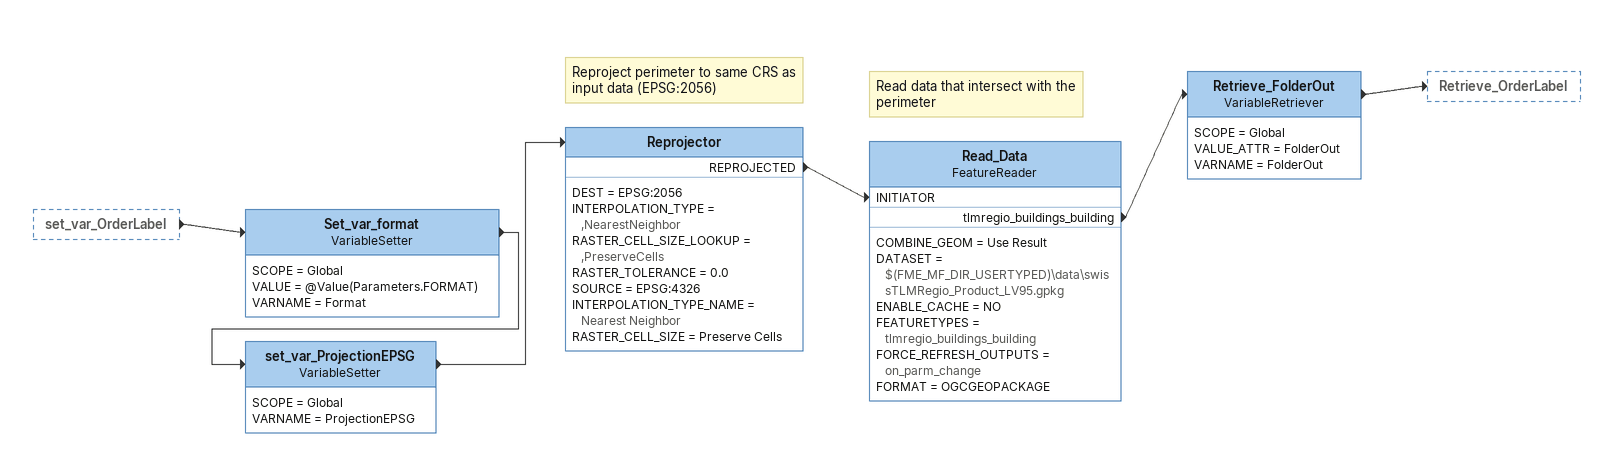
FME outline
set_var_OrderLabel [outside]
    -> Set_var_format
Set_var_format: VariableSetter
    SCOPE = Global
    VALUE = @Value(Parameters.FORMAT)
    VARNAME = Format
    -> set_var_ProjectionEPSG
set_var_ProjectionEPSG: VariableSetter
    SCOPE = Global
    VARNAME = ProjectionEPSG
    -> Reprojector
Note: Reproject perimeter to same CRS as input data (EPSG:2056)
Reprojector
    DEST = EPSG:2056
    INTERPOLATION_TYPE = ,NearestNeighbor
    RASTER_CELL_SIZE_LOOKUP = ,PreserveCells
    RASTER_TOLERANCE = 0.0
    SOURCE = EPSG:4326
    INTERPOLATION_TYPE_NAME = Nearest Neighbor
    RASTER_CELL_SIZE = Preserve Cells
    REPROJECTED -> Read_Data [INITIATOR]
Note: Read data that intersect with the perimeter
Read_Data: FeatureReader
    COMBINE_GEOM = Use Result
    DATASET = $(FME_MF_DIR_USERTYPED)\data\swissTLMRegio_Product_LV95.gpkg
    ENABLE_CACHE = NO
    FEATURETYPES = tlmregio_buildings_building
    FORCE_REFRESH_OUTPUTS = on_parm_change
    FORMAT = OGCGEOPACKAGE
    tlmregio_buildings_building -> Retrieve_FolderOut
Retrieve_FolderOut: VariableRetriever
    SCOPE = Global
    VALUE_ATTR = FolderOut
    VARNAME = FolderOut
    -> Retrieve_OrderLabel
